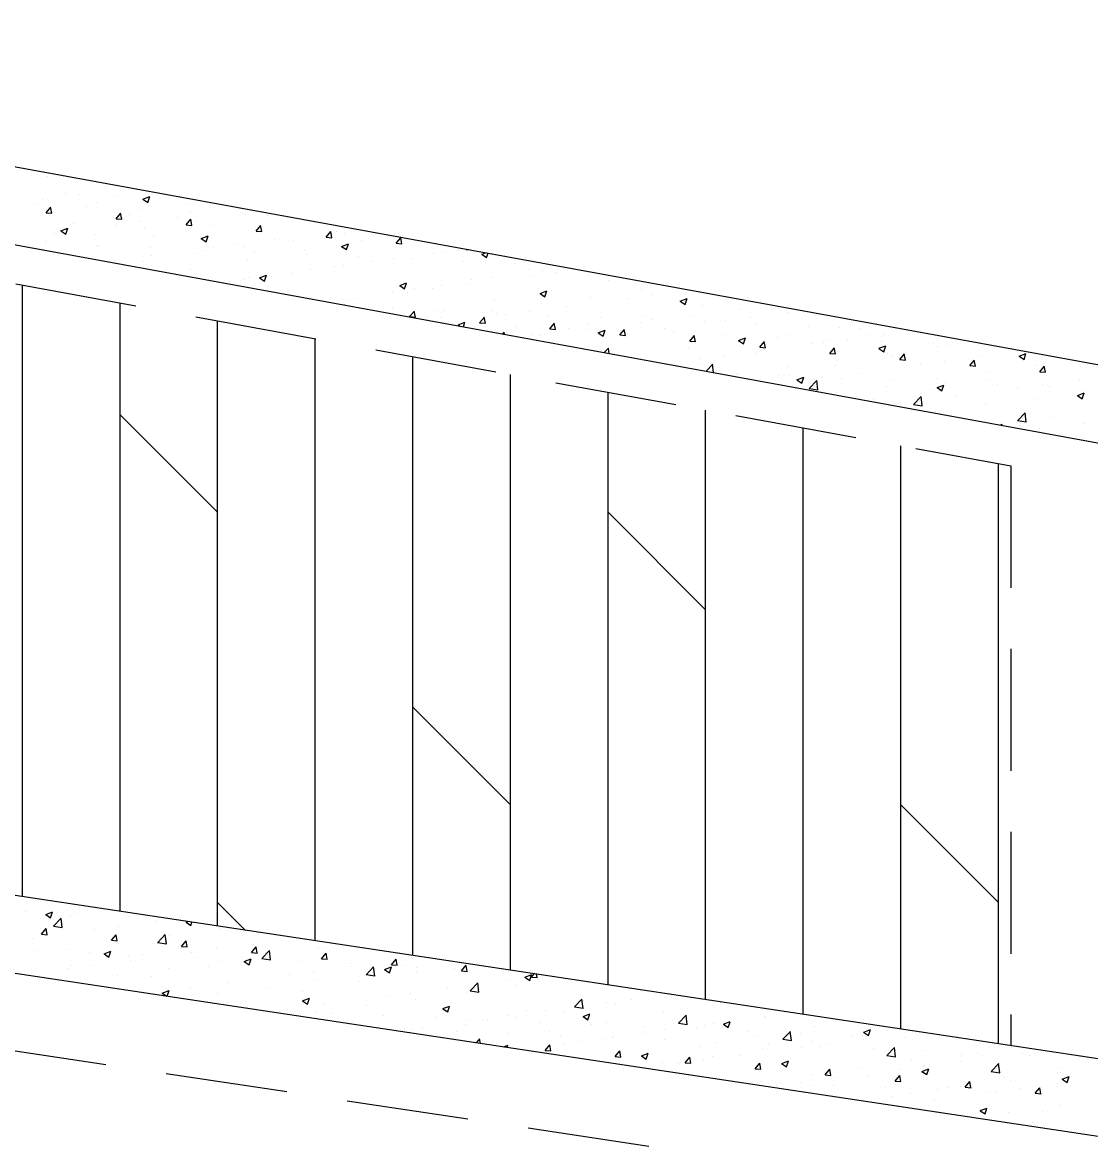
# Model space of a CAD drawing. Header units: millimetres. Extents: x 115500 to 206800, y -6300 to 53700.
# Drawn here: x 154178 to 156958, y 41797 to 44709 of the extents above; entities that cross this region are included whole.
import ezdxf

# ---------------------------------------------------------------- set-up
doc = ezdxf.new("R2010")
doc.units = ezdxf.units.MM
doc.linetypes.add('HIDDEN2', pattern=[4.7625, 3.175, -1.5875])
doc.layers.get('Defpoints').update_dxf_attribs({"color": 151, "lineweight": 9})
for name, color, linetype, lineweight in [('HT_Dim Grid$0$NDC_S_DIM', 1, 'Continuous', 15), ('NDC_S_BEAM', 3, 'HIDDEN2', 20), ('NDC_S_HATCH MATERIAL', 8, 'Continuous', 13), ('NDC_S_SLAB', 2, 'Continuous', 20)]:
    doc.layers.add(name, color=color, linetype=linetype, lineweight=lineweight)
doc.styles.add('HT_Dim Grid$0$NDC_DIM', font='', dxfattribs={"width": 0.75})
doc.styles.get('HT_Dim Grid$0$NDC_DIM').set_extended_font_data('Dotum')
doc.dimstyles.new('HT_Dim Grid$0$NDC_dim_150', dxfattribs={"dimscale": 150, "dimtxt": 2.5, "dimasz": 1.5, "dimexe": 1.5, "dimexo": 2.5, "dimgap": 1, "dimtad": 1, "dimdec": 0, "dimzin": 0, "dimdsep": 46, "dimtxsty": 'HT_Dim Grid$0$NDC_DIM', "dimblk": 'HT_Dim Grid$0$DIMMARK', "dimcen": 0.09, "dimdle": 1.2, "dimclrd": 1, "dimclre": 1, "dimclrt": 3, "dimadec": 0, "dimazin": 0, "dimtfac": 1, "dimtdec": 0, "dimtix": 1, "dimtofl": 0, "dimtmove": 0, "dimatfit": 3, "dimfxl": 8, "dimfxlon": 1, "dimtolj": 1, "dimtzin": 0, "dimarcsym": 0})

# ---------------------------------------------------------------- blocks, each defined once
blk = doc.blocks.new('HT_Dim Grid$0$DIMMARK')
at = {"layer": 'HT_Dim Grid$0$NDC_S_DIM', "color": 1}
blk.add_line((-1.5, 0), (1, 0), dxfattribs=at)
at = {"layer": 'HT_Dim Grid$0$NDC_S_DIM', "color": 2, "const_width": 0.1}
blk.add_lwpolyline([(-0.424, -0.424), (0.424, 0.424)], dxfattribs=at)
blk = doc.blocks.new('*D52')
at = {"layer": 'Defpoints', "color": 0, "ltscale": 200, "transparency": 16777216}
for p in [(191600, 51300), (130700, 38500), (191600, 38500)]:
    blk.add_point(p, dxfattribs=at)
at = {"layer": 'HT_Dim Grid$0$NDC_S_DIM', "color": 1, "lineweight": -2, "ltscale": 200, "transparency": 16777216}
for p, q in [((130700, 50100), (130700, 51525)), ((191600, 50100), (191600, 51525)), ((130925, 51300), (191375, 51300))]:
    blk.add_line(p, q, dxfattribs=at)
at = {"layer": 'HT_Dim Grid$0$NDC_S_DIM', "color": 1, "lineweight": -2, "ltscale": 200, "transparency": 16777216, "xscale": 225, "yscale": 225, "zscale": 225, "rotation": 180}
blk.add_blockref('HT_Dim Grid$0$DIMMARK', (130700, 51300), dxfattribs=at)
at = {"layer": 'HT_Dim Grid$0$NDC_S_DIM', "color": 1, "lineweight": -2, "ltscale": 200, "transparency": 16777216, "xscale": 225, "yscale": 225, "zscale": 225}
blk.add_blockref('HT_Dim Grid$0$DIMMARK', (191600, 51300), dxfattribs=at)
at = {"layer": 'HT_Dim Grid$0$NDC_S_DIM', "color": 3, "ltscale": 200, "transparency": 16777216, "insert": (161150, 51637.8), "char_height": 375, "attachment_point": 5, "style": 'HT_Dim Grid$0$NDC_DIM'}
blk.add_mtext('\\A1;60900', dxfattribs=at)
blk = doc.blocks.new('*D55')
at = {"layer": 'Defpoints', "color": 0, "ltscale": 200, "transparency": 16777216}
for p in [(161150, 50100), (150750, 38500), (161150, 38500)]:
    blk.add_point(p, dxfattribs=at)
at = {"layer": 'HT_Dim Grid$0$NDC_S_DIM', "color": 1, "lineweight": -2, "ltscale": 200, "transparency": 16777216}
for p, q in [((150750, 48900), (150750, 50325)), ((161150, 48900), (161150, 50325)), ((150975, 50100), (160925, 50100))]:
    blk.add_line(p, q, dxfattribs=at)
at = {"layer": 'HT_Dim Grid$0$NDC_S_DIM', "color": 1, "lineweight": -2, "ltscale": 200, "transparency": 16777216, "xscale": 225, "yscale": 225, "zscale": 225, "rotation": 180}
blk.add_blockref('HT_Dim Grid$0$DIMMARK', (150750, 50100), dxfattribs=at)
at = {"layer": 'HT_Dim Grid$0$NDC_S_DIM', "color": 1, "lineweight": -2, "ltscale": 200, "transparency": 16777216, "xscale": 225, "yscale": 225, "zscale": 225}
blk.add_blockref('HT_Dim Grid$0$DIMMARK', (161150, 50100), dxfattribs=at)
at = {"layer": 'HT_Dim Grid$0$NDC_S_DIM', "color": 3, "ltscale": 200, "transparency": 16777216, "insert": (155950, 50437.8), "char_height": 375, "attachment_point": 5, "style": 'HT_Dim Grid$0$NDC_DIM'}
blk.add_mtext('\\A1;10400', dxfattribs=at)

msp = doc.modelspace()

# ---------------------------------------------------------------- linework, layer by layer
at = {"layer": 'NDC_S_BEAM', "ltscale": 100}
for p, q in [((151350, 44542.6), (156750, 43554.2)), ((156750, 43554.2), (156750, 42045)), ((156750, 41640.5), (151350, 42453.9))]:
    msp.add_line(p, q, dxfattribs=at)
at = {"layer": 'NDC_S_HATCH MATERIAL', "linetype": 'Continuous', "ltscale": 100}
for p, q in [((154244.4, 44307.1), (154244.4, 44307.1)), ((154290.7, 44262.7), (154290.7, 44262.7)), ((154327.5, 44260.1), (154327.5, 44260.1)), ((154208.6, 44234.3), (154208.6, 44234.3)), ((154231.3, 44247.4), (154231.3, 44247.4)), ((154371.7, 44240.5), (154371.7, 44240.5)), ((154426.2, 44256.9), (154426.2, 44256.9)), ((154491.7, 44248.4), (154504.4, 44239.9)), ((154491.8, 44248.5), (154509.6, 44255.4)), ((154500, 44256.7), (154500, 44256.7)), ((154504.4, 44239.9), (154509.5, 44255.3)), ((154561.8, 44251.2), (154561.8, 44251.2)), ((154606, 44235.3), (154606, 44235.3)), ((154239.6, 44213.6), (154251.8, 44228.2)), ((154239.6, 44213.6), (154254.8, 44212.3)), ((154241.3, 44222.6), (154241.3, 44222.6)), ((154254.4, 44212.2), (154251.5, 44228.2)), ((154344.2, 44228.5), (154344.2, 44228.5)), ((154421.8, 44197.7), (154434, 44212.3)), ((154436.6, 44196.3), (154433.7, 44212.2)), ((154457.9, 44209.9), (154457.9, 44209.9)), ((154479.8, 44222.8), (154479.8, 44222.8)), ((154580.9, 44202.1), (154580.9, 44202.1)), ((154615.4, 44217.1), (154615.4, 44217.1)), ((154741.3, 44223.2), (154741.3, 44223.2)), ((154751, 44211.3), (154751, 44211.3)), ((154759.3, 44209.1), (154759.3, 44209.1)), ((154815, 44205), (154815, 44205)), ((154278.4, 44166.6), (154296.2, 44173.4)), ((154291, 44158), (154296.1, 44173.3)), ((154309.7, 44184.5), (154309.7, 44184.5)), ((154421.1, 44181), (154421.1, 44181)), ((154421.8, 44197.7), (154436.9, 44196.4)), ((154484.7, 44189.4), (154484.7, 44189.4)), ((154496.9, 44172.2), (154496.9, 44172.2)), ((154603.9, 44181.8), (154616.2, 44196.4)), ((154603.9, 44181.8), (154619.1, 44180.4)), ((154618.8, 44180.4), (154615.9, 44196.3)), ((154628.8, 44191.2), (154628.8, 44191.2)), ((154666.9, 44179.6), (154666.9, 44179.6)), ((154786.1, 44165.8), (154798.4, 44180.4)), ((154801, 44164.4), (154798, 44180.3)), ((154260.7, 44159.9), (154260.7, 44159.9)), ((154278.3, 44166.5), (154291, 44158)), ((154368.6, 44155.9), (154368.6, 44155.9)), ((154518.7, 44154.1), (154518.7, 44154.1)), ((154643.4, 44146.3), (154661.2, 44153.1)), ((154643.4, 44146.2), (154656, 44137.6)), ((154656, 44137.6), (154661.1, 44153)), ((154786.1, 44165.8), (154801.3, 44164.5)), ((154834.3, 44144.1), (154834.3, 44144.1)), ((154968.3, 44149.9), (154980.6, 44164.5)), ((154968.3, 44149.9), (154983.5, 44148.5)), ((154983.2, 44148.5), (154980.2, 44164.4)), ((154994.7, 44165.2), (154994.7, 44165.2)), ((155016.4, 44159.8), (155016.4, 44159.8)), ((155060.1, 44141.5), (155060.1, 44141.5)), ((155150.5, 44133.9), (155162.7, 44148.5)), ((155165.3, 44132.5), (155162.4, 44148.5)), ((154238.2, 44138), (154238.2, 44138)), ((154240.1, 44133.5), (154240.1, 44133.5)), ((154370.6, 44128.7), (154370.6, 44128.7)), ((154375.7, 44127.8), (154375.7, 44127.8)), ((154511.3, 44122.1), (154511.3, 44122.1)), ((154646.9, 44116.4), (154646.9, 44116.4)), ((154674.5, 44123), (154674.5, 44123)), ((154738.1, 44131.4), (154738.1, 44131.4)), ((154756.2, 44124.5), (154756.2, 44124.5)), ((154884.5, 44140.8), (154884.5, 44140.8)), ((154912, 44116.1), (154912, 44116.1)), ((155008.4, 44125.9), (155026.2, 44132.7)), ((155008.4, 44125.8), (155021, 44117.3)), ((155021, 44117.3), (155026.2, 44132.7)), ((155150.5, 44133.9), (155165.7, 44132.6)), ((155311.6, 44115.5), (155311.6, 44115.5)), ((155332.7, 44118), (155333.1, 44118.5)), ((155332.7, 44118), (155338.9, 44117.5)), ((154417.9, 44089.2), (154417.9, 44089.2)), ((154493.8, 44087.6), (154493.8, 44087.6)), ((154514.1, 44101.9), (154514.1, 44101.9)), ((154625.8, 44106.7), (154625.8, 44106.7)), ((154763.9, 44090.7), (154763.9, 44090.7)), ((154782.5, 44110.6), (154782.5, 44110.6)), ((154918.1, 44104.9), (154918.1, 44104.9)), ((155053.7, 44099.2), (155053.7, 44099.2)), ((155087.6, 44086), (155087.6, 44086)), ((155143.7, 44093.2), (155143.7, 44093.2)), ((155189.3, 44093.4), (155189.3, 44093.4)), ((155248.1, 44107.1), (155248.1, 44107.1)), ((155272, 44109.4), (155272, 44109.4)), ((155324.8, 44087.7), (155324.8, 44087.7)), ((155373.4, 44105.5), (155386.1, 44097)), ((155373.5, 44105.6), (155383.3, 44109.3)), ((155386, 44097), (155389.8, 44108.1)), ((154615.7, 44065.2), (154615.7, 44065.2)), ((154881.4, 44056.3), (154881.4, 44056.3)), ((154927.9, 44065), (154927.9, 44065)), ((154991.4, 44073.4), (154991.4, 44073.4)), ((155013.3, 44075.3), (155013.3, 44075.3)), ((155460.4, 44082), (155460.4, 44082)), ((155494, 44066.2), (155494, 44066.2)), ((155531.3, 44061.8), (155531.3, 44061.8)), ((155565, 44057.5), (155565, 44057.5)), ((154178, 42432.4), (154178, 44025)), ((154753.1, 44040), (154753.1, 44040)), ((154767.4, 44043.9), (154767.4, 44043.9)), ((154795, 44044), (154812.8, 44050.8)), ((154795, 44043.9), (154807.6, 44035.4)), ((154807.6, 44035.4), (154812.8, 44050.7)), ((155160, 44023.7), (155177.8, 44030.5)), ((155172.6, 44015), (155177.8, 44030.4)), ((155268.9, 44024.9), (155268.9, 44024.9)), ((155341, 44028), (155341, 44028)), ((155345.9, 44040.8), (155345.9, 44040.8)), ((155400.9, 44043.9), (155400.9, 44043.9)), ((155501.4, 44049.1), (155501.4, 44049.1)), ((155703, 44035.9), (155703, 44035.9)), ((155140.6, 44008.6), (155140.6, 44008.6)), ((155160, 44023.6), (155172.6, 44015)), ((155181.2, 44007), (155181.2, 44007)), ((155197.8, 44015.4), (155197.8, 44015.4)), ((155244.8, 44015.3), (155244.8, 44015.3)), ((155525, 44003.2), (155537.7, 43994.7)), ((155525.1, 44003.3), (155542.9, 44010.1)), ((155537.7, 43994.7), (155542.8, 44010)), ((155554.9, 44010.5), (155554.9, 44010.5)), ((155788.4, 44012.6), (155788.4, 44012.6)), ((155818.4, 43999.5), (155818.4, 43999.5)), ((154432, 42394.2), (154432, 43978.5)), ((155010.2, 43990.7), (155010.2, 43990.7)), ((155015.5, 43973.3), (155015.5, 43973.4)), ((155015.7, 43973.3), (155015.8, 43973.4)), ((155020.8, 43985.8), (155020.8, 43985.8)), ((155049.6, 43990), (155049.6, 43990)), ((155406.8, 43985.1), (155406.8, 43985.1)), ((155528.2, 43977.3), (155528.2, 43977.3)), ((155594.4, 43970), (155594.4, 43970)), ((155656.5, 43993.5), (155656.5, 43993.5)), ((155754.8, 43991.1), (155754.8, 43991.1)), ((155890.1, 43983), (155907.9, 43989.8)), ((155890.1, 43982.9), (155902.7, 43974.4)), ((155902.7, 43974.4), (155907.8, 43989.7)), ((155948.2, 43972.4), (155948.2, 43972.4)), ((155139.8, 43963.6), (155139.8, 43963.6)), ((155185.7, 43942.9), (155198, 43957.5)), ((155185.7, 43942.9), (155200.9, 43941.6)), ((155200.6, 43941.5), (155197.7, 43957.4)), ((155258.6, 43959.6), (155258.6, 43959.6)), ((155265.8, 43940.3), (155265.8, 43940.3)), ((155275.4, 43957.9), (155275.4, 43957.9)), ((155367.9, 43926.9), (155380.2, 43941.5)), ((155382.8, 43925.6), (155379.8, 43941.5)), ((155397.8, 43959.4), (155397.8, 43959.4)), ((155411, 43952.2), (155411, 43952.2)), ((155434.6, 43948.9), (155434.6, 43948.9)), ((155498.2, 43957.3), (155498.2, 43957.3)), ((155546.6, 43946.5), (155546.6, 43946.5)), ((155682.2, 43940.7), (155682.2, 43940.7)), ((155800, 43947), (155800, 43947)), ((155915.7, 43945.9), (155915.7, 43945.9)), ((156044, 43962.2), (156044, 43962.2)), ((156071.8, 43941.4), (156071.8, 43941.4)), ((156168, 43954.1), (156168, 43954.1)), ((154686, 42355.9), (154686, 43932)), ((155274.2, 43927.8), (155274.2, 43927.8)), ((155311.6, 43921.3), (155316, 43918.3)), ((155311.7, 43921.4), (155329.4, 43928.2)), ((155325.5, 43916.6), (155329.4, 43928.1)), ((155328.9, 43923.8), (155328.9, 43923.8)), ((155367.9, 43926.9), (155383.1, 43925.6)), ((155464.5, 43918.1), (155464.5, 43918.1)), ((155550.1, 43911), (155562.4, 43925.6)), ((155550.1, 43911), (155565.3, 43909.7)), ((155565, 43909.6), (155562, 43925.5)), ((155600.1, 43912.3), (155600.1, 43912.3)), ((155651.9, 43921.6), (155651.9, 43921.6)), ((155653.4, 43909), (155653.4, 43909)), ((155732.3, 43895.1), (155744.5, 43909.7)), ((155747.1, 43893.7), (155744.2, 43909.6)), ((155785.3, 43928), (155785.3, 43928)), ((155817.7, 43935), (155817.7, 43935)), ((155847.8, 43912), (155847.8, 43912)), ((155953.3, 43929.3), (155953.3, 43929.3)), ((156008.2, 43933.1), (156008.2, 43933.1)), ((156088.9, 43923.5), (156088.9, 43923.5)), ((156224.5, 43917.8), (156224.5, 43917.8)), ((156303.3, 43914.5), (156303.3, 43914.5)), ((156360.1, 43912.1), (156360.1, 43912.1)), ((154940, 42317.6), (154940, 43885.5)), ((155427.4, 43897.9), (155432.1, 43902.9)), ((155432.8, 43897), (155432.1, 43902.8)), ((155503.8, 43896.2), (155503.8, 43896.2)), ((155525.1, 43892.7), (155525.1, 43892.7)), ((155676.6, 43900.9), (155689.3, 43892.4)), ((155676.7, 43901), (155694.5, 43907.9)), ((155688, 43890.9), (155688, 43890.9)), ((155689.3, 43892.4), (155694.4, 43907.8)), ((155732.3, 43895.1), (155747.5, 43893.7)), ((155735.7, 43906.6), (155735.7, 43906.6)), ((155751.6, 43899.3), (155751.6, 43899.3)), ((155871.3, 43900.9), (155871.3, 43900.9)), ((155914.5, 43879.1), (155926.7, 43893.7)), ((155929.3, 43877.7), (155926.4, 43893.7)), ((156006.9, 43895.2), (156006.9, 43895.2)), ((156041.7, 43880.7), (156059.5, 43887.5)), ((156041.7, 43880.6), (156054.3, 43872.1)), ((156054.3, 43872.1), (156059.5, 43887.4)), ((156142.5, 43889.4), (156142.5, 43889.4)), ((156172.9, 43896.6), (156172.9, 43896.6)), ((156278.1, 43883.7), (156278.1, 43883.7)), ((156325.2, 43883.4), (156325.2, 43883.4)), ((156382.1, 43897.2), (156382.1, 43897.2)), ((156421.4, 43896.1), (156421.4, 43896.1)), ((155692.3, 43849.4), (155703.2, 43860.8)), ((155704.7, 43847.2), (155703.1, 43860.8)), ((155912.6, 43861.3), (155912.6, 43861.3)), ((155914.5, 43879.1), (155929.7, 43877.8)), ((156040.9, 43877.6), (156040.9, 43877.6)), ((156096.7, 43863.2), (156108.9, 43877.8)), ((156096.7, 43863.2), (156111.9, 43861.9)), ((156101.2, 43853.9), (156101.2, 43853.9)), ((156111.5, 43861.8), (156108.6, 43877.7)), ((156233.9, 43871.7), (156233.9, 43871.7)), ((156261.6, 43875), (156261.6, 43875)), ((156278.9, 43847.3), (156291.1, 43861.8)), ((156293.7, 43845.9), (156290.8, 43861.8)), ((156406.7, 43860.3), (156419.3, 43851.7)), ((156406.8, 43860.4), (156424.5, 43867.2)), ((156413.7, 43878), (156413.7, 43878)), ((156419.3, 43851.7), (156424.5, 43867.1)), ((156549.3, 43872.2), (156549.3, 43872.2)), ((156560.4, 43865.3), (156560.4, 43865.3)), ((156591, 43866.8), (156591, 43866.8)), ((156684.8, 43866.5), (156684.8, 43866.5)), ((155194, 42279.4), (155194, 43839)), ((155782.2, 43843.5), (155782.2, 43843.5)), ((155941.4, 43832.9), (155941.4, 43832.9)), ((156005, 43841.3), (156005, 43841.3)), ((156085.8, 43846.3), (156085.8, 43846.3)), ((156278.9, 43847.2), (156294, 43845.9)), ((156300.2, 43830), (156300.2, 43830)), ((156428.5, 43846.2), (156428.5, 43846.2)), ((156442.9, 43841.4), (156442.9, 43841.4)), ((156461, 43831.3), (156473.3, 43845.9)), ((156461, 43831.3), (156476.2, 43830)), ((156475.9, 43829.9), (156472.9, 43845.8)), ((156578.5, 43825.4), (156578.5, 43825.4)), ((156643.2, 43815.4), (156655.5, 43830)), ((156658.1, 43814), (156655.1, 43829.9)), ((156674.7, 43838.1), (156674.7, 43838.1)), ((156771.7, 43839.9), (156784.4, 43831.4)), ((156771.8, 43840), (156789.6, 43846.8)), ((156784.4, 43831.4), (156789.5, 43846.8)), ((155448, 42241.1), (155448, 43792.5)), ((155937.7, 43820.9), (155937.7, 43820.9)), ((155957.2, 43801), (155974.3, 43818.8)), ((155976.7, 43797.4), (155974.2, 43818.8)), ((156037.8, 43793), (156037.8, 43793)), ((156038.4, 43794.4), (156038.4, 43794.4)), ((156169.8, 43812.1), (156169.8, 43812.1)), ((156294.8, 43816), (156294.8, 43816)), ((156354.5, 43795.9), (156354.5, 43795.9)), ((156514.9, 43817), (156514.9, 43817)), ((156643.2, 43815.4), (156658.4, 43814)), ((156687.7, 43798.6), (156687.7, 43798.6)), ((156816, 43814.9), (156816, 43814.9)), ((156825.4, 43799.4), (156837.7, 43814)), ((156825.4, 43799.4), (156840.6, 43798.1)), ((156836.2, 43803.4), (156836.2, 43803.4)), ((156840.2, 43798), (156837.3, 43814)), ((156146.7, 43790.5), (156146.7, 43790.5)), ((156174, 43788.7), (156174, 43788.7)), ((156193.3, 43778.4), (156211.1, 43785.3)), ((156193.3, 43778.3), (156205.9, 43769.8)), ((156194.7, 43774.9), (156194.7, 43774.9)), ((156205.9, 43769.8), (156211.1, 43785.2)), ((156225.6, 43756.1), (156245.4, 43776.7)), ((156248.1, 43752.6), (156245.3, 43776.7)), ((156258.3, 43783.2), (156258.3, 43783.2)), ((156309.6, 43783), (156309.6, 43783)), ((156445.2, 43777.2), (156445.2, 43777.2)), ((156557.3, 43780.7), (156557.3, 43780.7)), ((156558.4, 43758.1), (156576.1, 43764.9)), ((156571, 43749.5), (156576.1, 43764.8)), ((156580.8, 43771.5), (156580.8, 43771.5)), ((156688.1, 43777.9), (156688.1, 43777.9)), ((156716.3, 43765.8), (156716.3, 43765.8)), ((156831.9, 43767.4), (156831.9, 43767.4)), ((156928.1, 43780), (156928.1, 43780)), ((155702, 42202.9), (155702, 43746)), ((156225.5, 43756.2), (156248.1, 43752.7)), ((156297.1, 43745.4), (156297.1, 43745.4)), ((156425.4, 43761.7), (156425.4, 43761.7)), ((156496.7, 43714.1), (156516.5, 43734.7)), ((156519.2, 43710.6), (156516.4, 43734.7)), ((156539.9, 43752.5), (156539.9, 43752.5)), ((156558.3, 43758), (156571, 43749.5)), ((156607.9, 43737.9), (156607.9, 43737.9)), ((156768.3, 43759), (156768.3, 43759)), ((156851.9, 43760.1), (156851.9, 43760.1)), ((156923.4, 43737.8), (156941.2, 43744.6)), ((156923.4, 43737.7), (156936, 43729.1)), ((156936, 43729.1), (156941.1, 43744.5)), ((156944.9, 43749.4), (156944.9, 43749.4)), ((156391.8, 43727.1), (156391.8, 43727.1)), ((156448.1, 43716.8), (156448.1, 43716.8)), ((156496.6, 43714.2), (156519.2, 43710.7)), ((156511.7, 43725.2), (156511.7, 43725.2)), ((156684.6, 43714), (156684.6, 43714)), ((156812.9, 43730.3), (156812.9, 43730.3)), ((154685.9, 43433.9), (154431.9, 43687.9)), ((155956, 42164.6), (155956, 43699.5)), ((156554.2, 43696.2), (156554.2, 43696.2)), ((156767.8, 43672), (156787.5, 43692.6)), ((156790.3, 43668.5), (156787.5, 43692.6)), ((156861.3, 43679.8), (156861.3, 43679.8)), ((156210, 42126.3), (156210, 43653)), ((156722.9, 43660.8), (156727.8, 43662.7)), ((156726.9, 43660.1), (156727.7, 43662.6)), ((156765.1, 43667.2), (156765.1, 43667.2)), ((156767.7, 43672.1), (156790.3, 43668.6)), ((156825.7, 43651.8), (156825.7, 43651.8)), ((156941.8, 43664.8), (156941.8, 43664.8)), ((156809.8, 43645.8), (156809.8, 43645.8)), ((156938.1, 43624.5), (156938.1, 43624.5)), ((156464, 42088.1), (156464, 43606.5)), ((156718, 42049.8), (156718, 43560.1)), ((155955.9, 43179.9), (155701.9, 43433.9)), ((155447.9, 42671.9), (155193.9, 42925.9)), ((156717.9, 42417.9), (156463.9, 42671.9)), ((154315.7, 42406.2), (154315.7, 42406.2)), ((154759, 42344.9), (154685.9, 42417.9)), ((154186.6, 42393.3), (154186.6, 42393.3)), ((154238.8, 42386.3), (154256.6, 42393.1)), ((154238.8, 42386.2), (154251.4, 42377.7)), ((154251.4, 42377.7), (154256.5, 42393)), ((154259, 42355.6), (154278.8, 42376.3)), ((154281.5, 42352.1), (154278.7, 42376.2)), ((154303.8, 42380.3), (154303.8, 42380.3)), ((154322.2, 42387.6), (154322.2, 42387.6)), ((154457.8, 42381.8), (154457.8, 42381.8)), ((154525.3, 42367.1), (154525.3, 42367.1)), ((154603.8, 42366), (154608.2, 42367.6)), ((154603.8, 42365.9), (154616.4, 42357.3)), ((154616.4, 42357.3), (154619.3, 42365.9)), ((154227.6, 42334.9), (154239.9, 42349.5)), ((154242.5, 42333.6), (154239.6, 42349.5)), ((154259, 42355.8), (154281.5, 42352.2)), ((154365.5, 42346.1), (154365.5, 42346.1)), ((154429.1, 42354.4), (154429.1, 42354.4)), ((154691.3, 42348.9), (154691.3, 42348.9)), ((154205.1, 42324.9), (154205.1, 42324.9)), ((154227.6, 42334.9), (154242.8, 42333.6)), ((154409.8, 42319), (154422.1, 42333.6)), ((154409.8, 42319), (154425, 42317.7)), ((154424.7, 42317.6), (154421.7, 42333.5)), ((154429, 42312), (154429, 42312)), ((154530, 42313.7), (154552.6, 42310.2)), ((154530.1, 42313.6), (154549.9, 42334.2)), ((154552.6, 42310.1), (154549.8, 42334.2)), ((154560.9, 42331), (154560.9, 42331)), ((154592, 42303.1), (154604.3, 42317.7)), ((154606.9, 42301.7), (154603.9, 42317.6)), ((154749.6, 42330.9), (154749.6, 42330.9)), ((154778.7, 42309.1), (154778.7, 42309.1)), ((154218.1, 42292.6), (154218.1, 42292.6)), ((154300.7, 42295.7), (154300.7, 42295.7)), ((154353.7, 42286.8), (154353.7, 42286.8)), ((154390.4, 42284), (154408.2, 42290.9)), ((154390.4, 42283.9), (154403, 42275.4)), ((154403, 42275.4), (154408.1, 42290.8)), ((154453.4, 42280.1), (154453.4, 42280.1)), ((154489.3, 42281.1), (154489.3, 42281.1)), ((154592, 42303.1), (154607.2, 42301.7)), ((154601.5, 42305.5), (154601.5, 42305.5)), ((154618.9, 42288), (154618.9, 42288)), ((154682.5, 42296.4), (154682.5, 42296.4)), ((154774.2, 42287.1), (154786.4, 42301.7)), ((154774.2, 42287.1), (154789.4, 42285.8)), ((154789, 42285.7), (154786.1, 42301.7)), ((154801.2, 42271.6), (154821, 42292.2)), ((154816.5, 42280.6), (154816.5, 42280.6)), ((154823.7, 42268), (154820.9, 42292.2)), ((154948.4, 42299.6), (154948.4, 42299.6)), ((154956.4, 42271.2), (154968.6, 42285.8)), ((154958.6, 42300.6), (154958.6, 42300.6)), ((154971.2, 42269.8), (154968.3, 42285.7)), ((154305.3, 42254.6), (154305.3, 42254.6)), ((154362.3, 42254.2), (154362.3, 42254.2)), ((154458.5, 42266.9), (154458.5, 42266.9)), ((154624.9, 42275.4), (154624.9, 42275.4)), ((154662.4, 42249.7), (154662.4, 42249.7)), ((154688.2, 42264.3), (154688.2, 42264.3)), ((154755.4, 42263.7), (154773.2, 42270.5)), ((154755.4, 42263.6), (154768, 42255.1)), ((154760.5, 42269.7), (154760.5, 42269.7)), ((154768, 42255.1), (154773.2, 42270.4)), ((154801.1, 42271.7), (154823.7, 42268.2)), ((154810.5, 42275.2), (154810.5, 42275.2)), ((154896.1, 42263.9), (154896.1, 42263.9)), ((154956.4, 42271.2), (154971.6, 42269.9)), ((155031.6, 42258.2), (155031.6, 42258.2)), ((155032, 42251), (155032, 42251)), ((155072.3, 42229.5), (155092, 42250.1)), ((155094.8, 42226), (155092, 42250.1)), ((155120.5, 42243.4), (155138.3, 42250.2)), ((155133.1, 42234.7), (155138.2, 42250.1)), ((155138.6, 42255.3), (155150.8, 42269.8)), ((155138.6, 42255.2), (155153.7, 42253.9)), ((155153.4, 42253.9), (155150.5, 42269.8)), ((155167.2, 42252.5), (155167.2, 42252.5)), ((155192.5, 42272.2), (155192.5, 42272.2)), ((155204.1, 42249.2), (155204.1, 42249.2)), ((155320.8, 42239.3), (155333, 42253.9)), ((155335.6, 42237.9), (155332.7, 42253.8)), ((154298.7, 42245.9), (154298.7, 42245.9)), ((154425.9, 42227.4), (154425.9, 42227.4)), ((154514.2, 42224.3), (154514.2, 42224.3)), ((154557.8, 42246.4), (154557.8, 42246.4)), ((154872.3, 42230), (154872.3, 42230)), ((154935.8, 42238.4), (154935.8, 42238.4)), ((155072.2, 42229.6), (155094.8, 42226.1)), ((155075.8, 42233), (155075.8, 42233)), ((155120.4, 42243.3), (155133.1, 42234.7)), ((155203.8, 42237.1), (155203.8, 42237.1)), ((155302.8, 42246.7), (155302.8, 42246.7)), ((155320.8, 42239.3), (155335.9, 42238)), ((155438.4, 42241), (155438.4, 42241)), ((155485.5, 42223), (155503.3, 42229.8)), ((155485.5, 42222.9), (155498.1, 42214.4)), ((155498.1, 42214.4), (155503.2, 42229.7)), ((155502.9, 42223.4), (155510, 42231.8)), ((155502.9, 42223.4), (155518.1, 42222)), ((155509.4, 42222.5), (155509.4, 42222.5)), ((155517.8, 42222), (155516.1, 42230.9)), ((154615.6, 42196.2), (154615.6, 42196.2)), ((154711.8, 42208.9), (154711.8, 42208.9)), ((154813.4, 42196), (154813.4, 42196)), ((154945.4, 42215.1), (154945.4, 42215.1)), ((155055.6, 42211.7), (155055.6, 42211.7)), ((155285.4, 42193), (155285.4, 42193)), ((155343.3, 42187.5), (155363.1, 42208.1)), ((155365.8, 42184), (155363, 42208.1)), ((155445.8, 42214.1), (155445.8, 42214.1)), ((155463.3, 42201.6), (155463.3, 42201.6)), ((155591.6, 42217.9), (155591.6, 42217.9)), ((154542, 42181.8), (154559.8, 42188.6)), ((154542, 42181.7), (154554.1, 42173.5)), ((154552.1, 42187.8), (154552.1, 42187.8)), ((154554.7, 42173.4), (154559.8, 42188.5)), ((154685.1, 42179.8), (154685.1, 42179.8)), ((154907, 42161.3), (154919.6, 42152.8)), ((154907.1, 42161.4), (154924.8, 42168.3)), ((154907.5, 42186.3), (154907.5, 42186.3)), ((154919.6, 42152.8), (154924.8, 42168.2)), ((155125.6, 42172), (155125.6, 42172)), ((155189.2, 42180.3), (155189.2, 42180.3)), ((155201, 42164.7), (155201, 42164.7)), ((155332.9, 42183.7), (155332.9, 42183.7)), ((155343.3, 42187.6), (155365.9, 42184.1)), ((155614.4, 42145.4), (155634.2, 42166)), ((155636.9, 42141.9), (155634.1, 42166)), ((155637.7, 42161.8), (155637.7, 42161.8)), ((155762.8, 42164.5), (155762.8, 42164.5)), ((155785.8, 42187.3), (155785.8, 42187.3)), ((155850.9, 42170.2), (155850.9, 42170.2)), ((155859, 42177.1), (155859, 42177.1)), ((154759.4, 42160.8), (154759.4, 42160.8)), ((154846.6, 42134.1), (154846.6, 42134.1)), ((154869, 42138.2), (154869, 42138.2)), ((154965.2, 42150.9), (154965.2, 42150.9)), ((155072.7, 42148.4), (155072.7, 42148.4)), ((155272, 42141), (155284.7, 42132.5)), ((155272.1, 42141.1), (155289.9, 42147.9)), ((155284.7, 42132.5), (155289.8, 42147.8)), ((155489.5, 42136.4), (155489.5, 42136.4)), ((155538.8, 42135), (155538.8, 42135)), ((155588.5, 42133.3), (155588.5, 42133.3)), ((155614.4, 42145.5), (155636.9, 42142)), ((155699.2, 42156.1), (155699.2, 42156.1)), ((155720.4, 42152.4), (155720.4, 42152.4)), ((155994.8, 42156.9), (155994.8, 42156.9)), ((154942.3, 42130.5), (154942.3, 42130.5)), ((154982.2, 42128.4), (154982.2, 42128.4)), ((155117.8, 42122.7), (155117.8, 42122.7)), ((155253.4, 42116.9), (155253.4, 42116.9)), ((155341.4, 42111), (155341.4, 42111)), ((155379, 42113.9), (155379, 42113.9)), ((155389, 42111.2), (155389, 42111.2)), ((155442.6, 42122.3), (155442.6, 42122.3)), ((155460.2, 42117), (155460.2, 42117)), ((155524.5, 42105.5), (155524.5, 42105.5)), ((155637.1, 42120.7), (155654.9, 42127.6)), ((155637.1, 42120.7), (155649.7, 42112.1)), ((155649.7, 42112.1), (155654.9, 42127.5)), ((155698.5, 42106.1), (155698.5, 42106.1)), ((155846.7, 42131.5), (155846.7, 42131.5)), ((155885.4, 42103.5), (155908, 42100)), ((155885.5, 42103.4), (155905.3, 42124)), ((155908, 42099.9), (155905.2, 42124)), ((156002.1, 42100.4), (156019.9, 42107.2)), ((156014.7, 42091.8), (156019.9, 42107.1)), ((156016.2, 42106.4), (156016.2, 42106.4)), ((156108, 42121), (156108, 42121)), ((156112.4, 42119.1), (156112.4, 42119.1)), ((155171.3, 42088.6), (155171.3, 42088.6)), ((155185.7, 42078.4), (155186.1, 42078.8)), ((155185.8, 42078.4), (155185.7, 42078.7)), ((155193.3, 42085.6), (155193.3, 42085.6)), ((155197.9, 42080.1), (155197.9, 42080.1)), ((155218.6, 42092.8), (155218.6, 42092.8)), ((155306.9, 42082.8), (155306.9, 42082.8)), ((155329.8, 42099.2), (155329.8, 42099.2)), ((155442.5, 42077.1), (155442.5, 42077.1)), ((155550.4, 42080.7), (155550.4, 42080.7)), ((155660.1, 42099.8), (155660.1, 42099.8)), ((155792.2, 42077), (155792.2, 42077)), ((155795.7, 42094), (155795.7, 42094)), ((155847.8, 42085.7), (155847.8, 42085.7)), ((155931.3, 42088.3), (155931.3, 42088.3)), ((155952.6, 42098.1), (155952.6, 42098.1)), ((155976.1, 42101.9), (155976.1, 42101.9)), ((156002.1, 42100.3), (156014.7, 42091.8)), ((156066.9, 42082.6), (156066.9, 42082.6)), ((156156.6, 42061.3), (156176.4, 42082)), ((156179.1, 42057.8), (156176.3, 42082)), ((156202.5, 42076.8), (156202.5, 42076.8)), ((156239.9, 42093.5), (156239.9, 42093.5)), ((156367.1, 42080), (156379.8, 42071.4)), ((156367.2, 42080.1), (156385, 42086.9)), ((156379.8, 42071.4), (156384.9, 42086.8)), ((155359.3, 42052.2), (155368.2, 42062.9)), ((155370.1, 42050.6), (155367.9, 42062.8)), ((155402.3, 42055.2), (155402.3, 42055.2)), ((155430.6, 42041.5), (155441.5, 42045.6)), ((155439.6, 42040.1), (155441.4, 42045.6)), ((155538.2, 42032.3), (155550.4, 42046.9)), ((155553, 42030.9), (155550.1, 42046.8)), ((155578.1, 42071.4), (155578.1, 42071.4)), ((155585.4, 42048.8), (155585.4, 42048.8)), ((155632.4, 42055.9), (155632.4, 42055.9)), ((155696, 42064.3), (155696, 42064.3)), ((155713.7, 42065.6), (155713.7, 42065.6)), ((155717.4, 42067.8), (155717.4, 42067.8)), ((155849.3, 42059.9), (155849.3, 42059.9)), ((155984.9, 42054.2), (155984.9, 42054.2)), ((156091.8, 42068), (156091.8, 42068)), ((156120.5, 42048.5), (156120.5, 42048.5)), ((156156.5, 42061.5), (156179.1, 42058)), ((156235.3, 42054.3), (156235.3, 42054.3)), ((156269.6, 42048.4), (156269.6, 42048.4)), ((156338.1, 42071.1), (156338.1, 42071.1)), ((156363.6, 42070.6), (156363.6, 42070.6)), ((156365.8, 42061.1), (156365.8, 42061.1)), ((156473.7, 42065.4), (156473.7, 42065.4)), ((156609.3, 42059.7), (156609.3, 42059.7)), ((155538.2, 42032.3), (155553.4, 42031)), ((155720.4, 42016.4), (155732.6, 42031)), ((155720.4, 42016.4), (155735.5, 42015)), ((155735.2, 42015), (155732.3, 42030.9)), ((155788.7, 42018.5), (155806.5, 42025.3)), ((155788.7, 42018.4), (155801.3, 42009.9)), ((155795.5, 42017.2), (155795.5, 42017.2)), ((155801.3, 42009.9), (155806.5, 42025.2)), ((155943.7, 42042.6), (155943.7, 42042.6)), ((155973, 42017.4), (155973, 42017.4)), ((156045.6, 42018.9), (156045.6, 42018.9)), ((156104.9, 42036.4), (156104.9, 42036.4)), ((156206, 42040.1), (156206, 42040.1)), ((156256.1, 42042.7), (156256.1, 42042.7)), ((156391.6, 42037), (156391.6, 42037)), ((156427.6, 42019.3), (156447.4, 42039.9)), ((156427.6, 42019.4), (156450.2, 42015.9)), ((156450.2, 42015.8), (156447.4, 42039.9)), ((156527.2, 42031.3), (156527.2, 42031.3)), ((156622.9, 42022.9), (156622.9, 42022.9)), ((156662.8, 42025.5), (156662.8, 42025.5)), ((156673.8, 42018.2), (156673.8, 42018.2)), ((156751.2, 42039.2), (156751.2, 42039.2)), ((156779.5, 42024.2), (156779.5, 42024.2)), ((156798.4, 42019.8), (156798.4, 42019.8)), ((155844.7, 42001.1), (155844.7, 42001.1)), ((155885.8, 41997.9), (155885.8, 41997.9)), ((155902.5, 42000.4), (155917.7, 41999.1)), ((155902.5, 42000.4), (155914.8, 42015)), ((155917.4, 41999), (155914.5, 42015)), ((155949.4, 42006.3), (155949.4, 42006.3)), ((156084.7, 41984.5), (156097, 41999.1)), ((156099.6, 41983.1), (156096.6, 41999)), ((156153.7, 41998), (156166.4, 41989.5)), ((156153.8, 41998.1), (156171.5, 42005)), ((156166.4, 41989.5), (156171.5, 42004.9)), ((156492.5, 42005.1), (156492.5, 42005.1)), ((156522.9, 41990.4), (156522.9, 41990.4)), ((156525.7, 41992.8), (156525.7, 41992.8)), ((156619.1, 42003.1), (156619.1, 42003.1)), ((156698.7, 41977.3), (156718.5, 41997.9)), ((156721.2, 41973.7), (156718.4, 41997.9)), ((156882.8, 41987.9), (156882.8, 41987.9)), ((156934, 42014.1), (156934, 42014.1)), ((156084.7, 41984.5), (156099.9, 41983.2)), ((156232.2, 41969.8), (156232.2, 41969.8)), ((156266.9, 41968.6), (156279.2, 41983.2)), ((156266.9, 41968.6), (156282.1, 41967.2)), ((156281.8, 41967.2), (156278.8, 41983.1)), ((156298.9, 41960.9), (156298.9, 41960.9)), ((156360.5, 41986), (156360.5, 41986)), ((156377.6, 41967.3), (156377.6, 41967.3)), ((156449.1, 41952.6), (156461.3, 41967.2)), ((156459.3, 41982), (156459.3, 41982)), ((156463.9, 41951.2), (156461, 41967.1)), ((156518.7, 41977.7), (156531.4, 41969.2)), ((156518.8, 41977.8), (156536.6, 41984.6)), ((156531.4, 41969.2), (156536.5, 41984.5)), ((156698.7, 41977.4), (156721.3, 41973.9)), ((156734.7, 41962.4), (156734.7, 41962.4)), ((156880, 41973.7), (156880, 41973.7)), ((156883.8, 41957.5), (156901.6, 41964.3)), ((156896.4, 41948.8), (156901.6, 41964.2)), ((156016.4, 41953.5), (156016.4, 41953.5)), ((156101.8, 41951.9), (156101.8, 41951.9)), ((156139.1, 41939.9), (156139.1, 41939.9)), ((156152, 41947.7), (156152, 41947.7)), ((156202.7, 41948.2), (156202.7, 41948.2)), ((156229.4, 41941.9), (156229.4, 41941.9)), ((156287.6, 41942), (156287.6, 41942)), ((156423.2, 41936.3), (156423.2, 41936.3)), ((156449.1, 41952.6), (156464.3, 41951.3)), ((156558.7, 41930.5), (156558.7, 41930.5)), ((156586.6, 41937), (156586.6, 41937)), ((156619.8, 41938.4), (156619.8, 41938.4)), ((156631.3, 41936.7), (156643.5, 41951.3)), ((156631.3, 41936.7), (156646.5, 41935.3)), ((156646.1, 41935.3), (156643.2, 41951.2)), ((156748.1, 41954.7), (156748.1, 41954.7)), ((156776.3, 41932.4), (156776.3, 41932.4)), ((156813.5, 41920.7), (156825.7, 41935.3)), ((156828.3, 41919.3), (156825.4, 41935.3)), ((156872.5, 41945), (156872.5, 41945)), ((156883.8, 41957.4), (156896.4, 41948.8)), ((156438.4, 41911.6), (156438.4, 41911.6)), ((156489.4, 41920.5), (156489.4, 41920.5)), ((156552.3, 41902.9), (156552.3, 41902.9)), ((156694.3, 41924.8), (156694.3, 41924.8)), ((156712.7, 41924), (156712.7, 41924)), ((156813.5, 41920.7), (156828.7, 41919.4)), ((156829.9, 41919.1), (156829.9, 41919.1)), ((156456.1, 41890.2), (156456.1, 41890.2)), ((156670.4, 41875.5), (156688.2, 41882.4)), ((156670.4, 41875.4), (156683, 41866.9)), ((156683, 41866.9), (156688.1, 41882.3)), ((156831.7, 41873.5), (156831.7, 41873.5)), ((156876.9, 41889.1), (156876.9, 41889.1)), ((156745, 41870.1), (156745, 41870.1)), ((156805.7, 41844.9), (156805.7, 41844.9))]:
    msp.add_line(p, q, dxfattribs=at)
at = {"layer": 'NDC_S_SLAB', "ltscale": 10}
for p, q in [((148331.8, 45400), (182587.5, 39130)), ((148313.7, 45200), (179728.3, 39450)), ((173978.7, 39450), (147090.1, 43500)), ((173963.8, 39250), (147075.1, 43300))]:
    msp.add_line(p, q, dxfattribs=at)

# ---------------------------------------------------------------- dimensions: what is measured, and where the dimension line sits
at = {"layer": 'HT_Dim Grid$0$NDC_S_DIM', "ltscale": 200}
for base, p1, p2, picture, middle in [((191600, 51300), (130700, 38500), (191600, 38500), '*D52', (161150, 51637.8)), ((161150, 50100), (150750, 38500), (161150, 38500), '*D55', (155950, 50437.8))]:
    dim = msp.add_linear_dim(base=base, p1=p1, p2=p2, dimstyle='HT_Dim Grid$0$NDC_dim_150', override={"dimtmove": 1}, dxfattribs=at)
    dim.commit()
    dim.dimension.update_dxf_attribs({"geometry": picture, "text_midpoint": middle})

doc.saveas('drawing.dxf')
